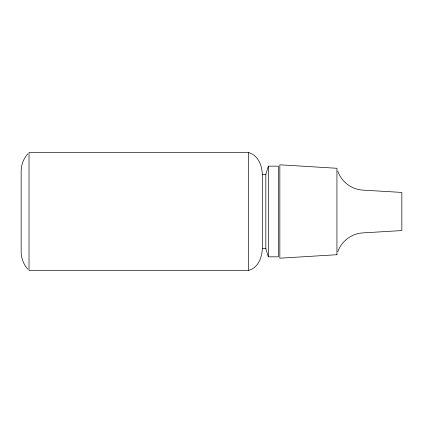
<?xml version="1.0" encoding="UTF-8"?>
<svg xmlns="http://www.w3.org/2000/svg" width="423" height="423" viewBox="0 0 423 423"><rect width="100%" height="100%" fill="white"/><g stroke="black" fill="none" stroke-linecap="round" stroke-linejoin="round"><path stroke-width="0.63" d="M262.313 248.682C262.043 257.612 258.03 267.955 248.539 270.429L29.018 270.429L29.018 152.571L248.539 152.571C258.03 155.045 262.043 165.388 262.313 174.318L262.313 248.682L265.824 248.682L268.325 256.835L278.36 256.835L278.36 166.165L268.325 166.165L265.824 174.318L265.824 248.682M337.776 251.812C341.356 241.242 351.635 233.47 362.781 232.899L401.85 230.567L401.85 192.433L362.781 190.101C351.635 189.53 341.356 181.758 337.776 171.188M27.828 153.808C23.614 158.493 21.192 164.732 21.15 171.035L21.15 251.965C21.192 258.268 23.614 264.507 27.828 269.192M262.313 174.318L265.824 174.318M268.325 166.165L268.325 256.835M248.539 152.571L248.539 270.429M336.941 254.715L279.841 258.194L279.841 164.806L336.941 168.285L336.941 254.715"/></g></svg>
